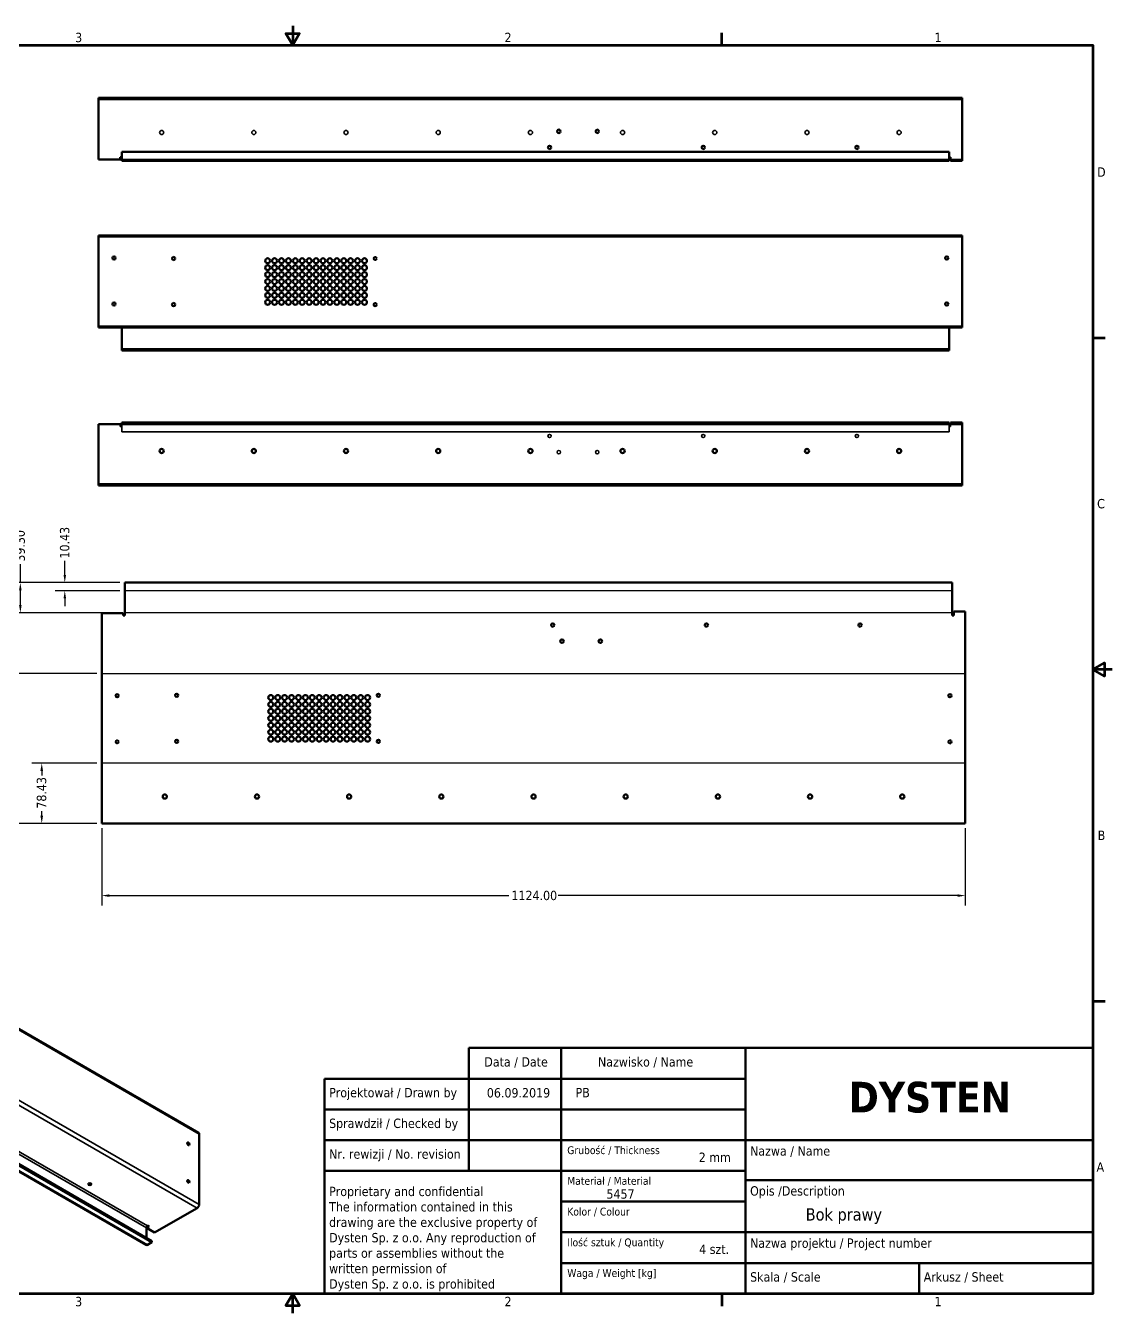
# Model space of a CAD drawing. Header units: millimetres. Extents: x 51 to 2184, y 25 to 1702.
# Drawn here: x 770 to 2184, y 25 to 1702 of the extents above; entities that cross this region are included whole.
import ezdxf
from ezdxf.enums import TextEntityAlignment as Align

# ---------------------------------------------------------------- set-up
doc = ezdxf.new("R2010")
doc.units = ezdxf.units.MM
doc.header["$LTSCALE"] = 4
for name, color, linetype, lineweight in [('Linia środkowa zgięcia (ANSI)', 7, 'Continuous', 25), ('Obramowanie (ANSI)', 7, 'Continuous', 70), ('Tytuł (ANSI)', 7, 'Continuous', 50), ('Ukryty (ANSI)', 7, 'Continuous', 35), ('Widoczne (ANSI)', 7, 'Continuous', 50), ('Widoczne wąskie (ANSI)', 7, 'Continuous', 35), ('Wymiar (ANSI)', 7, 'Continuous', 25)]:
    doc.layers.add(name, color=color, linetype=linetype, lineweight=lineweight)
doc.styles.add('Styl tekstu42', font='tahoma.ttf')
doc.styles.add('Tekst notatki (ANSI)', font='tahoma.ttf')
doc.dimstyles.new('Domyślne - mm (ANSI)', dxfattribs={"dimscale": 4, "dimtxt": 3.048, "dimasz": 2.5, "dimexe": 3.175, "dimexo": 1.6002, "dimgap": 0.8, "dimtad": 0, "dimtoh": 1, "dimrnd": 1e-08, "dimzin": 4, "dimdsep": 46, "dimtxsty": 'Tekst notatki (ANSI)', "dimcen": 0.09, "dimdle": 10, "dimclrd": 256, "dimclre": 256, "dimclrt": 256, "dimadec": 1, "dimazin": 1, "dimtfac": 1, "dimtofl": 0, "dimtmove": 0, "dimatfit": 3, "dimfxl": 1, "dimtolj": 1, "dimtzin": 4, "dimlwd": -1, "dimlwe": -1, "dimarcsym": 0})

# ---------------------------------------------------------------- blocks, each defined once
blk = doc.blocks.new('Ramki Default Border')
at = {"layer": 'Obramowanie (ANSI)'}
for p, q in [((419.1, 419.1), (419.1, 423.16)), ((539.75, 323.85), (543.81, 323.85)), ((539.75, 107.95), (543.81, 107.95)), ((419.1, 12.7), (419.1, 8.64))]:
    blk.add_line(p, q, dxfattribs=at)
at = {"layer": 'Obramowanie (ANSI)', "flags": 128}
for points in [[(279.4, 425.45), (279.4, 419.1), (277.2, 422.91), (281.6, 422.91), (279.4, 419.1)], [(19.05, 12.7), (19.05, 419.1), (539.75, 419.1), (539.75, 12.7), (19.05, 12.7)], [(546.1, 215.9), (539.75, 215.9), (543.56, 218.1), (543.56, 213.7), (539.75, 215.9)], [(279.4, 6.35), (279.4, 12.7), (277.2, 8.89), (281.6, 8.89), (279.4, 12.7)]]:
    blk.add_lwpolyline(points, dxfattribs=at)
at = {"layer": 'Obramowanie (ANSI)', "char_height": 3.05, "attachment_point": 7, "style": 'Tekst notatki (ANSI)'}
for s, insert in [('3', (208.6, 420.05)), ('2', (348.33, 420.12)), ('1', (488.26, 420.12)), ('D', (541.17, 376.3)), ('C', (541.17, 268.3)), ('B', (541.36, 160.4)), ('A', (540.99, 52.45)), ('3', (208.6, 8.57)), ('2', (348.33, 8.64)), ('1', (488.26, 8.64))]:
    blk.add_mtext(s, dxfattribs=dict(at, insert=insert))
blk = doc.blocks.new('Tabelki rysunkowe Tabelka new')
at = {"layer": 'Tytuł (ANSI)'}
for p, q in [((529, 115), (326, 115)), ((326, 115), (326, 109)), ((356, 115), (356, 35)), ((416, 115), (416, 35)), ((529, 115), (529, 35)), ((326, 109), (326, 75)), ((279, 35), (279, 105)), ((279, 105), (356, 105)), ((356, 105), (416, 105)), ((356, 95), (279, 95)), ((356, 95), (416, 95)), ((356, 85), (279, 85)), ((356, 85), (416, 85)), ((416, 85), (529, 85)), ((356, 75), (279, 75)), ((356, 75), (416, 75)), ((416, 72), (529, 72)), ((356, 65), (416, 65)), ((356, 55), (416, 55)), ((416, 55), (529, 55)), ((356, 45), (416, 45)), ((416, 45), (529, 45)), ((472.5, 45), (472.5, 35)), ((529, 35), (279, 35))]:
    blk.add_line(p, q, dxfattribs=at)
at = {"layer": 'Tytuł (ANSI)', "style": 'Tekst notatki (ANSI)'}
for s, insert, char_height, attachment_point in [('Data / Date', (331, 112), 3.048, 1), ('Nazwisko / Name', (368, 112), 3.048, 1), ('Projektował / Drawn by', (280.5, 102), 3.048, 1), ('\\fTahoma|b1|i0;\\H10.0000;DYSTEN', (476, 104), 10, 2), ('Sprawdził / Checked by', (280.5, 92), 3.048, 1), ('Nr. rewizji / No. revision', (280.5, 82), 3.048, 1), ('\\fTahoma|b0|i0;\\H2.5400;Grubość / Thickness', (358, 83), 2.54, 1), ('Nazwa / Name', (417.5, 83), 3.048, 1), ('\\fTahoma|b0|i0;\\H2.5400;Materiał / Material', (358, 73), 2.54, 1), ('Opis /Description ', (417.5, 70), 3.048, 1), ('\\fTahoma|b0|i0;\\H2.5400;Kolor / Colour', (358, 63), 2.54, 1), ('\\fTahoma|b0|i0;\\H2.5400;Ilość sztuk / Quantity', (358, 53), 2.54, 1), ('Nazwa projektu / Project number', (417.5, 53), 3.048, 1), ('\\fTahoma|b0|i0;\\H2.5400;Waga / Weight [kg]', (358, 43), 2.54, 1), ('Skala / Scale', (417.5, 42), 3.048, 1), ('Arkusz / Sheet', (474, 42), 3.048, 1)]:
    blk.add_mtext(s, dxfattribs=dict(at, insert=insert, char_height=char_height, attachment_point=attachment_point))
at = {"layer": 'Tytuł (ANSI)', "insert": (280.5, 69.84), "char_height": 3.048, "attachment_point": 1, "line_spacing_factor": 0.987884, "style": 'Tekst notatki (ANSI)'}
blk.add_mtext('Proprietary and confidential\\PThe information contained in this\\Pdrawing are the exclusive property of\\PDysten Sp. z o.o. Any reproduction of\\Pparts or assemblies without the\\Pwritten permission of\\PDysten Sp. z o.o. is prohibited', dxfattribs=at)
at = {"layer": 'Tytuł (ANSI)'}
for tag, p, height, style in [('Data_001', (331.83, 98.89), 3.05, 'Tekst notatki (ANSI)'), ('Projektował_001', (360.69, 98.95), 3.05, 'Tekst notatki (ANSI)'), ('Grubość_materiału_001', (400.78, 77.89), 3.05, 'Tekst notatki (ANSI)'), ('Materiał_001', (370.75, 65.95), 3.05, 'Tekst notatki (ANSI)'), ('Nazwa_części_001', (435.59, 58.82), 4, 'Styl tekstu42'), ('Ilość_sztuk_001', (400.92, 47.95), 3.05, 'Tekst notatki (ANSI)')]:
    blk.add_attdef(tag, p, '', height=height, dxfattribs=dict(at, style=style))
at = {"layer": 'Tytuł (ANSI)', "style": 'Tekst notatki (ANSI)'}
for tag, p in [('kiedy_sprawdził', (332, 92)), ('Kto_zatwierdził', (361, 92)), ('Nr_części', (465.47, 80.14)), ('RAL', (395.29, 61)), ('Nr_projektu', (499.73, 51)), ('Waga', (401, 41))]:
    blk.add_attdef(tag, text='', height=3.05, dxfattribs=at).set_placement(p, align=Align.TOP_LEFT)
blk = doc.blocks.new('*D11')
at = {"layer": 'Defpoints', "color": 0, "transparency": 16777216}
for p in [(869.1, 663.2), (1993.1, 663.2), (1993.1, 569.2)]:
    blk.add_point(p, dxfattribs=at)
at = {"layer": 'Wymiar (ANSI)', "transparency": 16777216}
for p, q in [((869.1, 656.8), (869.1, 556.5)), ((1993.1, 656.8), (1993.1, 556.5)), ((879.1, 569.2), (1399.1, 569.2)), ((1983.1, 569.2), (1463, 569.2))]:
    blk.add_line(p, q, dxfattribs=at)
for points in [[(879.1, 570.9), (879.1, 567.5), (869.1, 569.2)], [(1983.1, 570.9), (1983.1, 567.5), (1993.1, 569.2)]]:
    blk.add_solid(points, dxfattribs=at)
at = {"layer": 'Wymiar (ANSI)', "transparency": 16777216, "insert": (1402.3, 575.5), "char_height": 12.192, "attachment_point": 1, "style": 'Tekst notatki (ANSI)'}
blk.add_mtext('\\A1;1124.00', dxfattribs=at)
blk = doc.blocks.new('*D12')
at = {"layer": 'Defpoints', "color": 0, "transparency": 16777216}
for p in [(643.1, 976.7), (899.1, 976.7), (869.1, 663.2)]:
    blk.add_point(p, dxfattribs=at)
at = {"layer": 'Wymiar (ANSI)', "transparency": 16777216}
for p, q in [((892.7, 976.7), (630.4, 976.7)), ((643.1, 966.7), (643.1, 847.9)), ((643.1, 673.2), (643.1, 792)), ((862.7, 663.2), (630.4, 663.2))]:
    blk.add_line(p, q, dxfattribs=at)
for points in [[(641.4, 966.7), (644.7, 966.7), (643.1, 976.7)], [(641.4, 673.2), (644.7, 673.2), (643.1, 663.2)]]:
    blk.add_solid(points, dxfattribs=at)
at = {"layer": 'Wymiar (ANSI)', "transparency": 16777216, "insert": (636.7, 795.2), "char_height": 12.19, "attachment_point": 1, "rotation": 90, "style": 'Tekst notatki (ANSI)'}
blk.add_mtext('\\A1;313.48', dxfattribs=at)
blk = doc.blocks.new('*D13')
at = {"layer": 'Defpoints', "color": 0, "transparency": 16777216}
for p in [(790.9, 741.6), (869.1, 741.6), (869.1, 663.2)]:
    blk.add_point(p, dxfattribs=at)
at = {"layer": 'Wymiar (ANSI)', "transparency": 16777216}
for p, q in [((862.7, 741.6), (778.2, 741.6)), ((790.9, 731.6), (790.9, 725.6)), ((790.9, 673.2), (790.9, 679.2)), ((862.7, 663.2), (778.2, 663.2))]:
    blk.add_line(p, q, dxfattribs=at)
for points in [[(789.2, 731.6), (792.6, 731.6), (790.9, 741.6)], [(789.2, 673.2), (792.6, 673.2), (790.9, 663.2)]]:
    blk.add_solid(points, dxfattribs=at)
at = {"layer": 'Wymiar (ANSI)', "transparency": 16777216, "insert": (784.5, 682.4), "char_height": 12.19, "attachment_point": 1, "rotation": 90, "style": 'Tekst notatki (ANSI)'}
blk.add_mtext('\\A1;78.43', dxfattribs=at)
blk = doc.blocks.new('*D14')
at = {"layer": 'Defpoints', "color": 0, "transparency": 16777216}
for p in [(899.1, 976.7), (820.9, 966.2), (899.1, 966.2)]:
    blk.add_point(p, dxfattribs=at)
at = {"layer": 'Wymiar (ANSI)', "transparency": 16777216}
for p, q in [((820.9, 986.7), (820.9, 1004.9)), ((892.7, 976.7), (808.2, 976.7)), ((892.7, 966.2), (808.2, 966.2)), ((820.9, 956.2), (820.9, 946.2))]:
    blk.add_line(p, q, dxfattribs=at)
for points in [[(819.3, 986.7), (822.6, 986.7), (820.9, 976.7)], [(819.3, 956.2), (822.6, 956.2), (820.9, 966.2)]]:
    blk.add_solid(points, dxfattribs=at)
at = {"layer": 'Wymiar (ANSI)', "transparency": 16777216, "insert": (814.6, 1008.1), "char_height": 12.19, "attachment_point": 1, "rotation": 90, "style": 'Tekst notatki (ANSI)'}
blk.add_mtext('\\A1;10.43', dxfattribs=at)
blk = doc.blocks.new('*D15')
at = {"layer": 'Defpoints', "color": 0, "transparency": 16777216}
for p in [(763.1, 976.7), (899.1, 976.7), (899.1, 937.4)]:
    blk.add_point(p, dxfattribs=at)
at = {"layer": 'Wymiar (ANSI)', "transparency": 16777216}
for p, q in [((763.1, 976.7), (763.1, 1000.8)), ((892.7, 976.7), (750.4, 976.7)), ((763.1, 947.4), (763.1, 966.7)), ((892.7, 937.4), (750.4, 937.4))]:
    blk.add_line(p, q, dxfattribs=at)
for points in [[(761.4, 966.7), (764.7, 966.7), (763.1, 976.7)], [(761.4, 947.4), (764.7, 947.4), (763.1, 937.4)]]:
    blk.add_solid(points, dxfattribs=at)
at = {"layer": 'Wymiar (ANSI)', "transparency": 16777216, "insert": (756.7, 1004), "char_height": 12.19, "attachment_point": 1, "rotation": 90, "style": 'Tekst notatki (ANSI)'}
blk.add_mtext('\\A1;39.30', dxfattribs=at)
blk = doc.blocks.new('*D16')
at = {"layer": 'Defpoints', "color": 0, "transparency": 16777216}
for p in [(716.7, 976.7), (899.1, 976.7), (869.1, 858.5)]:
    blk.add_point(p, dxfattribs=at)
at = {"layer": 'Wymiar (ANSI)', "transparency": 16777216}
for p, q in [((892.7, 976.7), (704, 976.7)), ((716.7, 966.7), (716.7, 945)), ((716.7, 868.5), (716.7, 890.2)), ((862.7, 858.5), (704, 858.5))]:
    blk.add_line(p, q, dxfattribs=at)
for points in [[(715, 966.7), (718.4, 966.7), (716.7, 976.7)], [(715, 868.5), (718.4, 868.5), (716.7, 858.5)]]:
    blk.add_solid(points, dxfattribs=at)
at = {"layer": 'Wymiar (ANSI)', "transparency": 16777216, "insert": (710.3, 893.4), "char_height": 12.19, "attachment_point": 1, "rotation": 90, "style": 'Tekst notatki (ANSI)'}
blk.add_mtext('\\A1;118.17', dxfattribs=at)

msp = doc.modelspace()

# ---------------------------------------------------------------- linework, layer by layer
at = {"layer": 'Linia środkowa zgięcia (ANSI)'}
for p, q in [((1976.078, 966.236), (899.078, 966.236)), ((1976.078, 937.367), (899.078, 937.367)), ((869.078, 858.498), (1993.078, 858.498)), ((1993.078, 741.628), (869.078, 741.628))]:
    msp.add_line(p, q, dxfattribs=at)
at = {"layer": 'Ukryty (ANSI)'}
for p, q in [((1989, 1605.811), (865, 1605.811)), ((882.95, 1605.811), (882.95, 1607.811)), ((887.05, 1605.811), (887.05, 1607.811)), ((960.45, 1605.811), (960.45, 1607.811)), ((964.55, 1605.811), (964.55, 1607.811)), ((1081.75, 1605.811), (1081.75, 1607.811)), ((1088.25, 1605.811), (1088.25, 1607.811)), ((1090.75, 1605.811), (1090.75, 1607.811)), ((1097.25, 1605.811), (1097.25, 1607.811)), ((1099.75, 1605.811), (1099.75, 1607.811)), ((1106.25, 1605.811), (1106.25, 1607.811)), ((1108.75, 1605.811), (1108.75, 1607.811)), ((1115.25, 1605.811), (1115.25, 1607.811)), ((1117.75, 1605.811), (1117.75, 1607.811)), ((1124.25, 1605.811), (1124.25, 1607.811)), ((1126.75, 1605.811), (1126.75, 1607.811)), ((1133.25, 1605.811), (1133.25, 1607.811)), ((1135.75, 1605.811), (1135.75, 1607.811)), ((1142.25, 1605.811), (1142.25, 1607.811)), ((1144.75, 1605.811), (1144.75, 1607.811)), ((1151.25, 1605.811), (1151.25, 1607.811)), ((1153.75, 1605.811), (1153.75, 1607.811)), ((1160.25, 1605.811), (1160.25, 1607.811)), ((1162.75, 1605.811), (1162.75, 1607.811)), ((1169.25, 1605.811), (1169.25, 1607.811)), ((1171.75, 1605.811), (1171.75, 1607.811)), ((1178.25, 1605.811), (1178.25, 1607.811)), ((1180.75, 1605.811), (1180.75, 1607.811)), ((1187.25, 1605.811), (1187.25, 1607.811)), ((1189.75, 1605.811), (1189.75, 1607.811)), ((1196.25, 1605.811), (1196.25, 1607.811)), ((1198.75, 1605.811), (1198.75, 1607.811)), ((1205.25, 1605.811), (1205.25, 1607.811)), ((1207.75, 1605.811), (1207.75, 1607.811)), ((1214.25, 1605.811), (1214.25, 1607.811)), ((1222.95, 1605.811), (1222.95, 1607.811)), ((1227.05, 1605.811), (1227.05, 1607.811)), ((1966.95, 1605.811), (1966.95, 1607.811)), ((1971.05, 1605.811), (1971.05, 1607.811)), ((895, 1527.811), (1972, 1527.811)), ((1989, 1527.811), (1974, 1527.811)), ((1989, 1426.767), (865, 1426.767)), ((944.25, 1426.767), (944.25, 1428.767)), ((949.75, 1426.767), (949.75, 1428.767)), ((1064.25, 1426.767), (1064.25, 1428.767)), ((1069.75, 1426.767), (1069.75, 1428.767)), ((1184.25, 1426.767), (1184.25, 1428.767)), ((1189.75, 1426.767), (1189.75, 1428.767)), ((1304.25, 1426.767), (1304.25, 1428.767)), ((1309.75, 1426.767), (1309.75, 1428.767)), ((1424.25, 1426.767), (1424.25, 1428.767)), ((1429.75, 1426.767), (1429.75, 1428.767)), ((1544.25, 1426.767), (1544.25, 1428.767)), ((1549.75, 1426.767), (1549.75, 1428.767)), ((1664.25, 1426.767), (1664.25, 1428.767)), ((1669.75, 1426.767), (1669.75, 1428.767)), ((1784.25, 1426.767), (1784.25, 1428.767)), ((1789.75, 1426.767), (1789.75, 1428.767)), ((1904.25, 1426.767), (1904.25, 1428.767)), ((1909.75, 1426.767), (1909.75, 1428.767)), ((865, 1310.767), (1989, 1310.767)), ((893, 1308.767), (893, 1310.767)), ((895, 1308.767), (895, 1310.767)), ((1449.85, 1310.767), (1449.85, 1308.767)), ((1454.15, 1310.767), (1454.15, 1308.767)), ((1461.75, 1310.767), (1461.75, 1308.767)), ((1466.25, 1310.767), (1466.25, 1308.767)), ((1511.75, 1310.767), (1511.75, 1308.767)), ((1516.25, 1310.767), (1516.25, 1308.767)), ((1649.85, 1310.767), (1649.85, 1308.767)), ((1654.15, 1310.767), (1654.15, 1308.767)), ((1849.85, 1310.767), (1849.85, 1308.767)), ((1854.15, 1310.767), (1854.15, 1308.767)), ((1972, 1308.767), (1972, 1310.767)), ((1974, 1308.767), (1974, 1310.767)), ((893, 1180.142), (893, 1183.142)), ((895, 1180.142), (893, 1180.142)), ((895, 1183.142), (895, 1181.142)), ((895, 1181.142), (895, 1180.142)), ((895, 1173.142), (895, 1180.142)), ((1972, 1183.142), (1972, 1181.142)), ((1972, 1180.142), (1972, 1181.142)), ((1974, 1180.142), (1972, 1180.142)), ((1972, 1180.142), (1972, 1173.142)), ((1974, 1183.142), (1974, 1180.142)), ((1972, 1173.142), (895, 1173.142)), ((865, 1105.142), (1989, 1105.142)), ((882.95, 1105.142), (882.95, 1103.142)), ((887.05, 1105.142), (887.05, 1103.142)), ((960.45, 1105.142), (960.45, 1103.142)), ((964.55, 1105.142), (964.55, 1103.142)), ((1081.75, 1105.142), (1081.75, 1103.142)), ((1088.25, 1105.142), (1088.25, 1103.142)), ((1090.75, 1105.142), (1090.75, 1103.142)), ((1097.25, 1105.142), (1097.25, 1103.142)), ((1099.75, 1105.142), (1099.75, 1103.142)), ((1106.25, 1105.142), (1106.25, 1103.142)), ((1108.75, 1105.142), (1108.75, 1103.142)), ((1115.25, 1105.142), (1115.25, 1103.142)), ((1117.75, 1105.142), (1117.75, 1103.142)), ((1124.25, 1105.142), (1124.25, 1103.142)), ((1126.75, 1105.142), (1126.75, 1103.142)), ((1133.25, 1105.142), (1133.25, 1103.142)), ((1135.75, 1105.142), (1135.75, 1103.142)), ((1142.25, 1105.142), (1142.25, 1103.142)), ((1144.75, 1105.142), (1144.75, 1103.142)), ((1151.25, 1105.142), (1151.25, 1103.142)), ((1153.75, 1105.142), (1153.75, 1103.142)), ((1160.25, 1105.142), (1160.25, 1103.142)), ((1162.75, 1105.142), (1162.75, 1103.142)), ((1169.25, 1105.142), (1169.25, 1103.142)), ((1171.75, 1105.142), (1171.75, 1103.142)), ((1178.25, 1105.142), (1178.25, 1103.142)), ((1180.75, 1105.142), (1180.75, 1103.142)), ((1187.25, 1105.142), (1187.25, 1103.142)), ((1189.75, 1105.142), (1189.75, 1103.142)), ((1196.25, 1105.142), (1196.25, 1103.142)), ((1198.75, 1105.142), (1198.75, 1103.142)), ((1205.25, 1105.142), (1205.25, 1103.142)), ((1207.75, 1105.142), (1207.75, 1103.142)), ((1214.25, 1105.142), (1214.25, 1103.142)), ((1222.95, 1105.142), (1222.95, 1103.142)), ((1227.05, 1105.142), (1227.05, 1103.142)), ((1966.95, 1105.142), (1966.95, 1103.142)), ((1971.05, 1105.142), (1971.05, 1103.142))]:
    msp.add_line(p, q, dxfattribs=at)
for centre, radius in [((947, 1562.811), 2.75), ((1067, 1562.811), 2.75), ((1187, 1562.811), 2.75), ((1307, 1562.811), 2.75), ((1427, 1562.811), 2.75), ((1547, 1562.811), 2.75), ((1667, 1562.811), 2.75), ((1787, 1562.811), 2.75), ((1907, 1562.811), 2.75), ((1452, 1167.642), 2.15), ((1652, 1167.642), 2.15), ((1852, 1167.642), 2.15), ((1464, 1146.642), 2.25), ((1514, 1146.642), 2.25)]:
    msp.add_circle(centre, radius, dxfattribs=at)
at = {"layer": 'Widoczne (ANSI)'}
for p, q in [((865, 1607.811), (1989, 1607.811)), ((865, 1603.811), (865, 1607.811)), ((865, 1603.811), (865, 1527.811)), ((1989, 1603.811), (1989, 1607.811)), ((1989, 1525.811), (1989, 1603.811)), ((865, 1527.811), (893, 1527.811)), ((893, 1530.811), (895, 1530.811)), ((893, 1527.811), (893, 1530.811)), ((895, 1527.811), (893, 1527.811)), ((895, 1537.811), (895, 1529.811)), ((1972, 1537.811), (895, 1537.811)), ((895, 1529.811), (895, 1525.811)), ((1972, 1525.811), (895, 1525.811)), ((1972, 1529.811), (1972, 1537.811)), ((1972, 1530.811), (1974, 1530.811)), ((1972, 1529.811), (1972, 1525.811)), ((1974, 1527.811), (1972, 1527.811)), ((1974, 1530.811), (1974, 1525.811)), ((1974, 1525.811), (1989, 1525.811)), ((865, 1428.767), (1989, 1428.767)), ((865, 1428.767), (865, 1424.767)), ((1989, 1428.767), (1989, 1424.767)), ((865, 1312.767), (865, 1424.767)), ((1989, 1424.767), (1989, 1312.767)), ((865, 1308.767), (865, 1312.767)), ((1989, 1308.767), (865, 1308.767)), ((895, 1308.767), (895, 1306.767)), ((1972, 1308.767), (1972, 1306.767)), ((1989, 1308.767), (1989, 1312.767)), ((895, 1282.767), (895, 1306.767)), ((1972, 1306.767), (1972, 1282.767)), ((895, 1282.767), (895, 1280.767)), ((895, 1278.767), (895, 1280.767)), ((1972, 1280.767), (895, 1280.767)), ((1972, 1278.767), (895, 1278.767)), ((1972, 1282.767), (1972, 1280.767)), ((1972, 1278.767), (1972, 1280.767)), ((865, 1183.142), (865, 1107.142)), ((1989, 1183.142), (865, 1183.142)), ((895, 1185.142), (1972, 1185.142)), ((895, 1185.142), (895, 1183.142)), ((1972, 1185.142), (1972, 1183.142)), ((1974, 1185.142), (1989, 1185.142)), ((1974, 1185.142), (1974, 1183.142)), ((1989, 1185.142), (1989, 1183.142)), ((1989, 1107.142), (1989, 1183.142)), ((865, 1107.142), (865, 1103.142)), ((1989, 1107.142), (1989, 1103.142)), ((1989, 1103.142), (865, 1103.142)), ((899.078, 976.671), (1976.078, 976.671)), ((899.078, 933.932), (899.078, 976.671)), ((1976.078, 976.671), (1976.078, 933.932)), ((1978.078, 938.932), (1993.078, 938.932)), ((1978.078, 933.932), (1978.078, 938.932)), ((1993.078, 938.932), (1993.078, 663.193)), ((869.078, 663.193), (869.078, 936.932)), ((869.078, 936.932), (897.078, 936.932)), ((897.078, 936.932), (897.078, 933.932)), ((897.078, 933.932), (899.078, 933.932)), ((1976.078, 933.932), (1978.078, 933.932)), ((995.04, 260.467), (200.252, 719.338)), ((1993.078, 663.193), (869.078, 663.193)), ((926.693, 114.326), (165.139, 554.009)), ((934.35, 119.423), (172.796, 559.106)), ((934.35, 117.79), (172.796, 557.473)), ((995.868, 258.636), (995.868, 167.188)), ((937.885, 130.446), (993.04, 162.289)), ((930.814, 138.611), (927.279, 136.569)), ((927.279, 136.569), (937.885, 130.446)), ((927.279, 136.569), (927.279, 123.505)), ((928.693, 139.019), (929.4, 139.427)), ((929.4, 139.427), (930.814, 138.611)), ((928.693, 114.524), (934.35, 117.79)), ((934.35, 117.79), (934.35, 119.423))]:
    msp.add_line(p, q, dxfattribs=at)
for centre, radius in [((1464, 1564.311), 2.25), ((1514, 1564.311), 2.25), ((1452, 1543.311), 2.15), ((1652, 1543.311), 2.15), ((1852, 1543.311), 2.15), ((885, 1399.417), 2.05), ((962.5, 1398.767), 2.05), ((1085, 1395.767), 3.25), ((1094, 1395.767), 3.25), ((1103, 1395.767), 3.25), ((1112, 1395.767), 3.25), ((1121, 1395.767), 3.25), ((1130, 1395.767), 3.25), ((1139, 1395.767), 3.25), ((1148, 1395.767), 3.25), ((1157, 1395.767), 3.25), ((1166, 1395.767), 3.25), ((1175, 1395.767), 3.25), ((1184, 1395.767), 3.25), ((1193, 1395.767), 3.25), ((1202, 1395.767), 3.25), ((1211, 1395.767), 3.25), ((1225, 1398.767), 2.05), ((1969, 1399.417), 2.05), ((1085, 1386.767), 3.25), ((1085, 1377.767), 3.25), ((1094, 1386.767), 3.25), ((1094, 1377.767), 3.25), ((1103, 1386.767), 3.25), ((1103, 1377.767), 3.25), ((1112, 1386.767), 3.25), ((1112, 1377.767), 3.25), ((1121, 1386.767), 3.25), ((1121, 1377.767), 3.25), ((1130, 1386.767), 3.25), ((1130, 1377.767), 3.25), ((1139, 1386.767), 3.25), ((1139, 1377.767), 3.25), ((1148, 1386.767), 3.25), ((1148, 1377.767), 3.25), ((1157, 1386.767), 3.25), ((1157, 1377.767), 3.25), ((1166, 1386.767), 3.25), ((1166, 1377.767), 3.25), ((1175, 1386.767), 3.25), ((1175, 1377.767), 3.25), ((1184, 1386.767), 3.25), ((1184, 1377.767), 3.25), ((1193, 1386.767), 3.25), ((1193, 1377.767), 3.25), ((1202, 1386.767), 3.25), ((1202, 1377.767), 3.25), ((1211, 1386.767), 3.25), ((1211, 1377.767), 3.25), ((1085, 1368.767), 3.25), ((1085, 1359.767), 3.25), ((1094, 1368.767), 3.25), ((1094, 1359.767), 3.25), ((1103, 1368.767), 3.25), ((1103, 1359.767), 3.25), ((1112, 1368.767), 3.25), ((1112, 1359.767), 3.25), ((1121, 1368.767), 3.25), ((1121, 1359.767), 3.25), ((1130, 1368.767), 3.25), ((1130, 1359.767), 3.25), ((1139, 1368.767), 3.25), ((1139, 1359.767), 3.25), ((1148, 1368.767), 3.25), ((1148, 1359.767), 3.25), ((1157, 1368.767), 3.25), ((1157, 1359.767), 3.25), ((1166, 1368.767), 3.25), ((1166, 1359.767), 3.25), ((1175, 1368.767), 3.25), ((1175, 1359.767), 3.25), ((1184, 1368.767), 3.25), ((1184, 1359.767), 3.25), ((1193, 1368.767), 3.25), ((1193, 1359.767), 3.25), ((1202, 1368.767), 3.25), ((1202, 1359.767), 3.25), ((1211, 1368.767), 3.25), ((1211, 1359.767), 3.25), ((885, 1339.417), 2.05), ((1085, 1350.767), 3.25), ((1085, 1341.767), 3.25), ((1094, 1350.767), 3.25), ((1094, 1341.767), 3.25), ((1103, 1350.767), 3.25), ((1103, 1341.767), 3.25), ((1112, 1350.767), 3.25), ((1112, 1341.767), 3.25), ((1121, 1350.767), 3.25), ((1121, 1341.767), 3.25), ((1130, 1350.767), 3.25), ((1130, 1341.767), 3.25), ((1139, 1350.767), 3.25), ((1139, 1341.767), 3.25), ((1148, 1350.767), 3.25), ((1148, 1341.767), 3.25), ((1157, 1350.767), 3.25), ((1157, 1341.767), 3.25), ((1166, 1350.767), 3.25), ((1166, 1341.767), 3.25), ((1175, 1350.767), 3.25), ((1175, 1341.767), 3.25), ((1184, 1350.767), 3.25), ((1184, 1341.767), 3.25), ((1193, 1350.767), 3.25), ((1193, 1341.767), 3.25), ((1202, 1350.767), 3.25), ((1202, 1341.767), 3.25), ((1211, 1350.767), 3.25), ((1211, 1341.767), 3.25), ((1969, 1339.417), 2.05), ((962.5, 1338.767), 2.05), ((1225, 1338.767), 2.05), ((947, 1148.142), 2.75), ((1067, 1148.142), 2.75), ((1187, 1148.142), 2.75), ((1307, 1148.142), 2.75), ((1427, 1148.142), 2.75), ((1547, 1148.142), 2.75), ((1667, 1148.142), 2.75), ((1787, 1148.142), 2.75), ((1907, 1148.142), 2.75), ((1456.078, 921.432), 2.15), ((1656.078, 921.432), 2.15), ((1856.078, 921.432), 2.15), ((1468.078, 900.432), 2.25), ((1518.078, 900.432), 2.25), ((889.078, 829.413), 2.05), ((966.578, 830.063), 2.05), ((1089.078, 827.063), 3.25), ((1098.078, 827.063), 3.25), ((1107.078, 827.063), 3.25), ((1116.078, 827.063), 3.25), ((1125.078, 827.063), 3.25), ((1134.078, 827.063), 3.25), ((1143.078, 827.063), 3.25), ((1152.078, 827.063), 3.25), ((1161.078, 827.063), 3.25), ((1170.078, 827.063), 3.25), ((1179.078, 827.063), 3.25), ((1188.078, 827.063), 3.25), ((1197.078, 827.063), 3.25), ((1206.078, 827.063), 3.25), ((1215.078, 827.063), 3.25), ((1229.078, 830.063), 2.05), ((1973.078, 829.413), 2.05), ((1089.078, 818.063), 3.25), ((1089.078, 809.063), 3.25), ((1098.078, 818.063), 3.25), ((1098.078, 809.063), 3.25), ((1107.078, 818.063), 3.25), ((1107.078, 809.063), 3.25), ((1116.078, 818.063), 3.25), ((1116.078, 809.063), 3.25), ((1125.078, 818.063), 3.25), ((1125.078, 809.063), 3.25), ((1134.078, 818.063), 3.25), ((1134.078, 809.063), 3.25), ((1143.078, 818.063), 3.25), ((1143.078, 809.063), 3.25), ((1152.078, 818.063), 3.25), ((1152.078, 809.063), 3.25), ((1161.078, 818.063), 3.25), ((1161.078, 809.063), 3.25), ((1170.078, 818.063), 3.25), ((1170.078, 809.063), 3.25), ((1179.078, 818.063), 3.25), ((1179.078, 809.063), 3.25), ((1188.078, 818.063), 3.25), ((1188.078, 809.063), 3.25), ((1197.078, 818.063), 3.25), ((1197.078, 809.063), 3.25), ((1206.078, 818.063), 3.25), ((1206.078, 809.063), 3.25), ((1215.078, 818.063), 3.25), ((1215.078, 809.063), 3.25), ((1089.078, 800.063), 3.25), ((1089.078, 791.063), 3.25), ((1098.078, 800.063), 3.25), ((1098.078, 791.063), 3.25), ((1107.078, 800.063), 3.25), ((1107.078, 791.063), 3.25), ((1116.078, 800.063), 3.25), ((1116.078, 791.063), 3.25), ((1125.078, 800.063), 3.25), ((1125.078, 791.063), 3.25), ((1134.078, 800.063), 3.25), ((1134.078, 791.063), 3.25), ((1143.078, 800.063), 3.25), ((1143.078, 791.063), 3.25), ((1152.078, 800.063), 3.25), ((1152.078, 791.063), 3.25), ((1161.078, 800.063), 3.25), ((1161.078, 791.063), 3.25), ((1170.078, 800.063), 3.25), ((1170.078, 791.063), 3.25), ((1179.078, 800.063), 3.25), ((1179.078, 791.063), 3.25), ((1188.078, 800.063), 3.25), ((1188.078, 791.063), 3.25), ((1197.078, 800.063), 3.25), ((1197.078, 791.063), 3.25), ((1206.078, 800.063), 3.25), ((1206.078, 791.063), 3.25), ((1215.078, 800.063), 3.25), ((1215.078, 791.063), 3.25), ((889.078, 769.413), 2.05), ((966.578, 770.063), 2.05), ((1089.078, 782.063), 3.25), ((1089.078, 773.063), 3.25), ((1098.078, 782.063), 3.25), ((1098.078, 773.063), 3.25), ((1107.078, 782.063), 3.25), ((1107.078, 773.063), 3.25), ((1116.078, 782.063), 3.25), ((1116.078, 773.063), 3.25), ((1125.078, 782.063), 3.25), ((1125.078, 773.063), 3.25), ((1134.078, 782.063), 3.25), ((1134.078, 773.063), 3.25), ((1143.078, 782.063), 3.25), ((1143.078, 773.063), 3.25), ((1152.078, 782.063), 3.25), ((1152.078, 773.063), 3.25), ((1161.078, 782.063), 3.25), ((1161.078, 773.063), 3.25), ((1170.078, 782.063), 3.25), ((1170.078, 773.063), 3.25), ((1179.078, 782.063), 3.25), ((1179.078, 773.063), 3.25), ((1188.078, 782.063), 3.25), ((1188.078, 773.063), 3.25), ((1197.078, 782.063), 3.25), ((1197.078, 773.063), 3.25), ((1206.078, 782.063), 3.25), ((1206.078, 773.063), 3.25), ((1215.078, 782.063), 3.25), ((1215.078, 773.063), 3.25), ((1229.078, 770.063), 2.05), ((1973.078, 769.413), 2.05), ((951.078, 698.193), 2.75), ((1071.078, 698.193), 2.75), ((1191.078, 698.193), 2.75), ((1311.078, 698.193), 2.75), ((1431.078, 698.193), 2.75), ((1551.078, 698.193), 2.75), ((1671.078, 698.193), 2.75), ((1791.078, 698.193), 2.75), ((1911.078, 698.193), 2.75)]:
    msp.add_circle(centre, radius, dxfattribs=at)
for centre, major_axis, start_param, end_param in [((993.04, 257.003), (2, 3.464), 5.49778714, 6.28318531), ((980.312, 245.286), (-1.025, 1.775), 3.90288868, 5.52188928), ((853.386, 195.153), (2.15, 0), 3.85945192, 5.56532604), ((980.312, 196.296), (-1.025, 1.775), 3.90288868, 5.52188928), ((993.04, 165.555), (-2, -3.464), 0.78539816, 2.35619449), ((928.693, 137.386), (-1, -1.732), 3.92699082, 5.49778714), ((928.693, 117.79), (-2, -3.464), 0, 0.78539816)]:
    msp.add_ellipse(centre, major_axis=major_axis, ratio=0.57735027, start_param=start_param, end_param=end_param, dxfattribs=at)
for centre, major_axis in [((981.726, 246.102), (1.025, -1.775)), ((853.386, 193.52), (-2.15, 0)), ((981.726, 197.113), (1.025, -1.775))]:
    msp.add_ellipse(centre, major_axis=major_axis, ratio=0.57735027, dxfattribs=at)
at = {"layer": 'Widoczne wąskie (ANSI)'}
for p, q in [((995.868, 258.636), (201.08, 717.507)), ((993.04, 162.289), (198.252, 621.16)), ((201.08, 626.059), (995.868, 167.188)), ((927.279, 136.569), (165.725, 576.253)), ((167.139, 578.702), (928.693, 139.019)), ((167.139, 554.207), (928.693, 114.524))]:
    msp.add_line(p, q, dxfattribs=at)

# ---------------------------------------------------------------- block references
at = {"xscale": 4, "yscale": 4, "zscale": 4}
msp.add_blockref('Ramki Default Border', (0, 0), dxfattribs=at)
msp.add_blockref('Tabelki rysunkowe Tabelka new', (43, -89.2), dxfattribs=at).add_auto_attribs({'Projektował_001': 'PB', 'Data_001': '06.09.2019', 'Materiał_001': '5457', 'Grubość_materiału_001': '2 mm', 'Ilość_sztuk_001': '4 szt.', 'Nazwa_części_001': 'Bok prawy'})

# ---------------------------------------------------------------- dimensions: what is measured, and where the dimension line sits
at = {"layer": 'Wymiar (ANSI)'}
for base, p1, p2, angle, override, picture, middle in [((763.078, 976.671), (899.078, 937.367), (899.078, 976.671), 90, {"dimgap": 0.8, "dimtoh": 0, "dimdec": 2, "dimtol": 0, "dimlim": 0, "dimtp": 0, "dimtm": 0, "dimtdec": 2, "dimatfit": 2}, '*D15', (763.078, 1024.103)), ((820.9463, 966.2364), (899.0784, 976.6712), (899.0784, 966.2364), 270, {"dimgap": 0.8, "dimtoh": 0, "dimdec": 2, "dimtol": 0, "dimlim": 0, "dimtp": 0, "dimtm": 0, "dimtdec": 2, "dimatfit": 1}, '*D14', (820.9463, 1027.5268)), ((643.078, 976.671), (869.078, 663.193), (899.078, 976.671), 90, {"dimgap": 0.8, "dimtoh": 0, "dimdec": 2, "dimtol": 0, "dimlim": 0, "dimtp": 0, "dimtm": 0, "dimtdec": 2, "dimatfit": 1}, '*D12', (643.078, 819.932)), ((716.715, 976.671), (869.078, 858.498), (899.078, 976.671), 270, {"dimgap": 0.8, "dimtoh": 0, "dimdec": 2, "dimtol": 0, "dimlim": 0, "dimtp": 0, "dimtm": 0, "dimtdec": 2, "dimatfit": 1}, '*D16', (716.715, 917.584)), ((790.9134, 741.628), (869.0784, 663.1933), (869.0784, 741.628), 90, {"dimgap": 0.8, "dimtoh": 0, "dimdec": 2, "dimtol": 0, "dimlim": 0, "dimtp": 0, "dimtm": 0, "dimtdec": 2, "dimatfit": 1}, '*D13', (790.9134, 702.4107))]:
    dim = msp.add_linear_dim(base=base, p1=p1, p2=p2, angle=angle, dimstyle='Domyślne - mm (ANSI)', override=override, dxfattribs=at)
    dim.commit()
    dim.dimension.update_dxf_attribs({"geometry": picture, "text_midpoint": middle, "dimtype": 160})
dim = msp.add_linear_dim(base=(1993.078, 569.193), p1=(869.078, 663.193), p2=(1993.078, 663.193), dimstyle='Domyślne - mm (ANSI)', override={"dimgap": 0.8, "dimtoh": 0, "dimdec": 2, "dimtol": 0, "dimlim": 0, "dimtp": 0, "dimtm": 0, "dimtdec": 2, "dimatfit": 1}, dxfattribs=at)
dim.commit()
dim.dimension.update_dxf_attribs({"geometry": '*D11', "text_midpoint": (1431.078, 569.193), "dimtype": 160})

doc.saveas('drawing.dxf')
